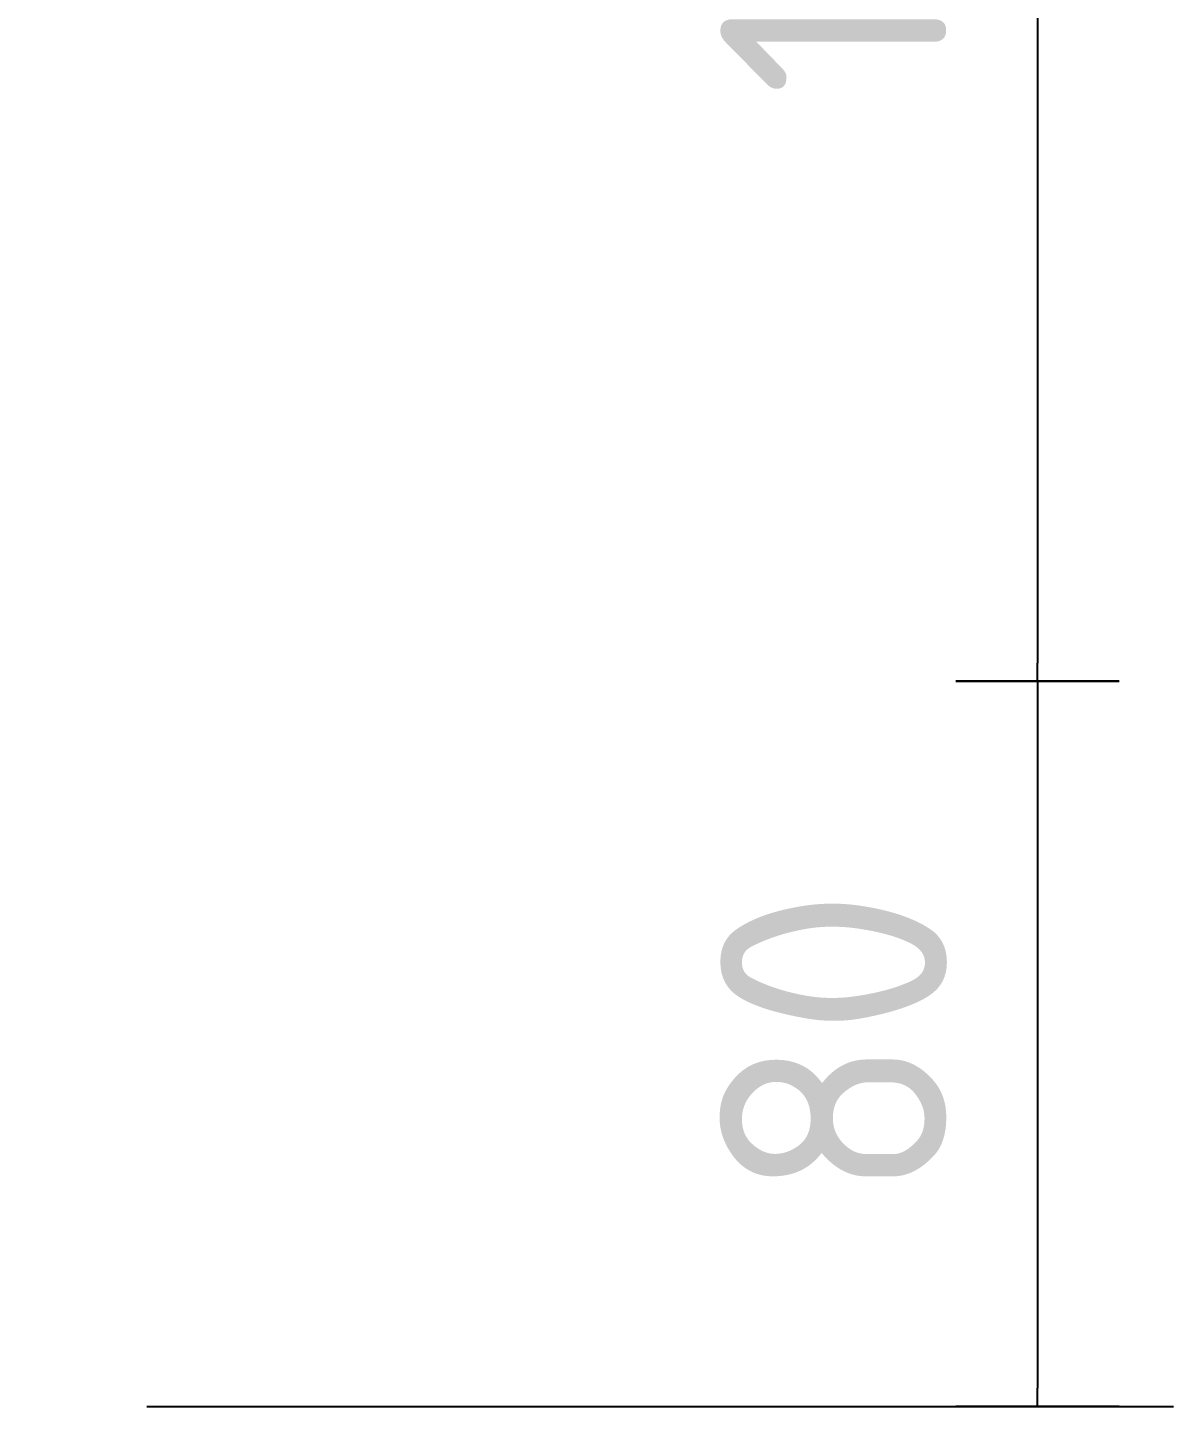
# Model space of a CAD drawing. Header units: millimetres. Extents: x 0 to 420, y 0 to 297.
# Drawn here: x 115.98 to 128.62, y 180.45 to 195.66 of the extents above; entities that cross this region are included whole.
import ezdxf

# ---------------------------------------------------------------- set-up
doc = ezdxf.new("R2010")
doc.units = ezdxf.units.MM
doc.header["$MEASUREMENT"] = 0
doc.layers.get('DEFPOINTS').update_dxf_attribs({"true_color": 0x165788})
doc.layers.add('T25', color=1, linetype='Continuous')
doc.styles.add('iso', font='iso3098b.shx')
doc.dimstyles.new('signsdim', dxfattribs={"dimtxt": 2.5, "dimasz": 0.2, "dimexe": 1.5, "dimexo": 2, "dimgap": 1, "dimtad": 1, "dimlfac": 10, "dimrnd": 1, "dimtxsty": 'iso', "dimblk": 'sgndim', "dimcen": 2.5, "dimse2": 1, "dimadec": 0, "dimazin": 0, "dimtfac": 1, "dimtix": 1, "dimtmove": 0, "dimatfit": 3, "dimfxl": 1, "dimarcsym": 0})

# ---------------------------------------------------------------- blocks, each defined once
blk = doc.blocks.new('sgndim')
for p, q in [((0, 4.5), (0, -4.5)), ((0, 0), (-1, 0))]:
    blk.add_line(p, q)
blk = doc.blocks.new('*D21')
at = {"layer": 'DEFPOINTS', "color": 0, "transparency": 16777216}
for p in [(116.185, 188.448), (115.291, 180.448), (127.121, 180.448)]:
    blk.add_point(p, dxfattribs=at)
at = {"layer": 'T25', "color": 0, "lineweight": -2, "transparency": 16777216}
for p, q in [((127.121, 188.248), (127.121, 180.648)), ((117.291, 180.448), (128.621, 180.448))]:
    blk.add_line(p, q, dxfattribs=at)
at = {"layer": 'T25', "color": 0, "lineweight": -2, "transparency": 16777216, "xscale": 0.2, "yscale": 0.2, "zscale": 0.2}
for p, rotation in [((127.121, 188.448), 90), ((127.121, 180.448), 270)]:
    blk.add_blockref('sgndim', p, dxfattribs=dict(at, rotation=rotation))
at = {"layer": 'T25', "color": 0, "transparency": 16777216, "insert": (124.871, 184.448), "char_height": 2.5, "attachment_point": 5, "rotation": 90, "style": 'iso'}
blk.add_mtext('80', dxfattribs=at)
blk = doc.blocks.new('*D22')
at = {"layer": 'DEFPOINTS', "color": 0, "transparency": 16777216}
for p in [(112.837, 205.948), (112.837, 188.448), (127.121, 188.448)]:
    blk.add_point(p, dxfattribs=at)
at = {"layer": 'T25', "color": 0, "lineweight": -2, "transparency": 16777216}
blk.add_line((127.121, 205.748), (127.121, 188.648), dxfattribs=at)
at = {"layer": 'T25', "color": 0, "lineweight": -2, "transparency": 16777216, "xscale": 0.2, "yscale": 0.2, "zscale": 0.2}
for p, rotation in [((127.121, 205.948), 90), ((127.121, 188.448), 270)]:
    blk.add_blockref('sgndim', p, dxfattribs=dict(at, rotation=rotation))
at = {"layer": 'T25', "color": 0, "transparency": 16777216, "insert": (124.871, 197.198), "char_height": 2.5, "attachment_point": 5, "rotation": 90, "style": 'iso'}
blk.add_mtext('175', dxfattribs=at)

msp = doc.modelspace()

# ---------------------------------------------------------------- dimensions: what is measured, and where the dimension line sits
at = {"layer": 'T25'}
for base, p1, p2, override, picture, middle in [((127.1207, 188.4481), (112.8375, 205.9481), (112.8375, 188.4481), {"dimse1": 1}, '*D22', (124.8707, 197.1981)), ((127.1207, 180.4481), (116.1847, 188.4481), (115.2912, 180.4481), {"dimse1": 1, "dimse2": 0}, '*D21', (124.8707, 184.4481))]:
    dim = msp.add_linear_dim(base=base, p1=p1, p2=p2, angle=90, dimstyle='signsdim', override=override, dxfattribs=at)
    dim.commit()
    dim.dimension.update_dxf_attribs({"geometry": picture, "text_midpoint": middle})

doc.saveas('drawing.dxf')
